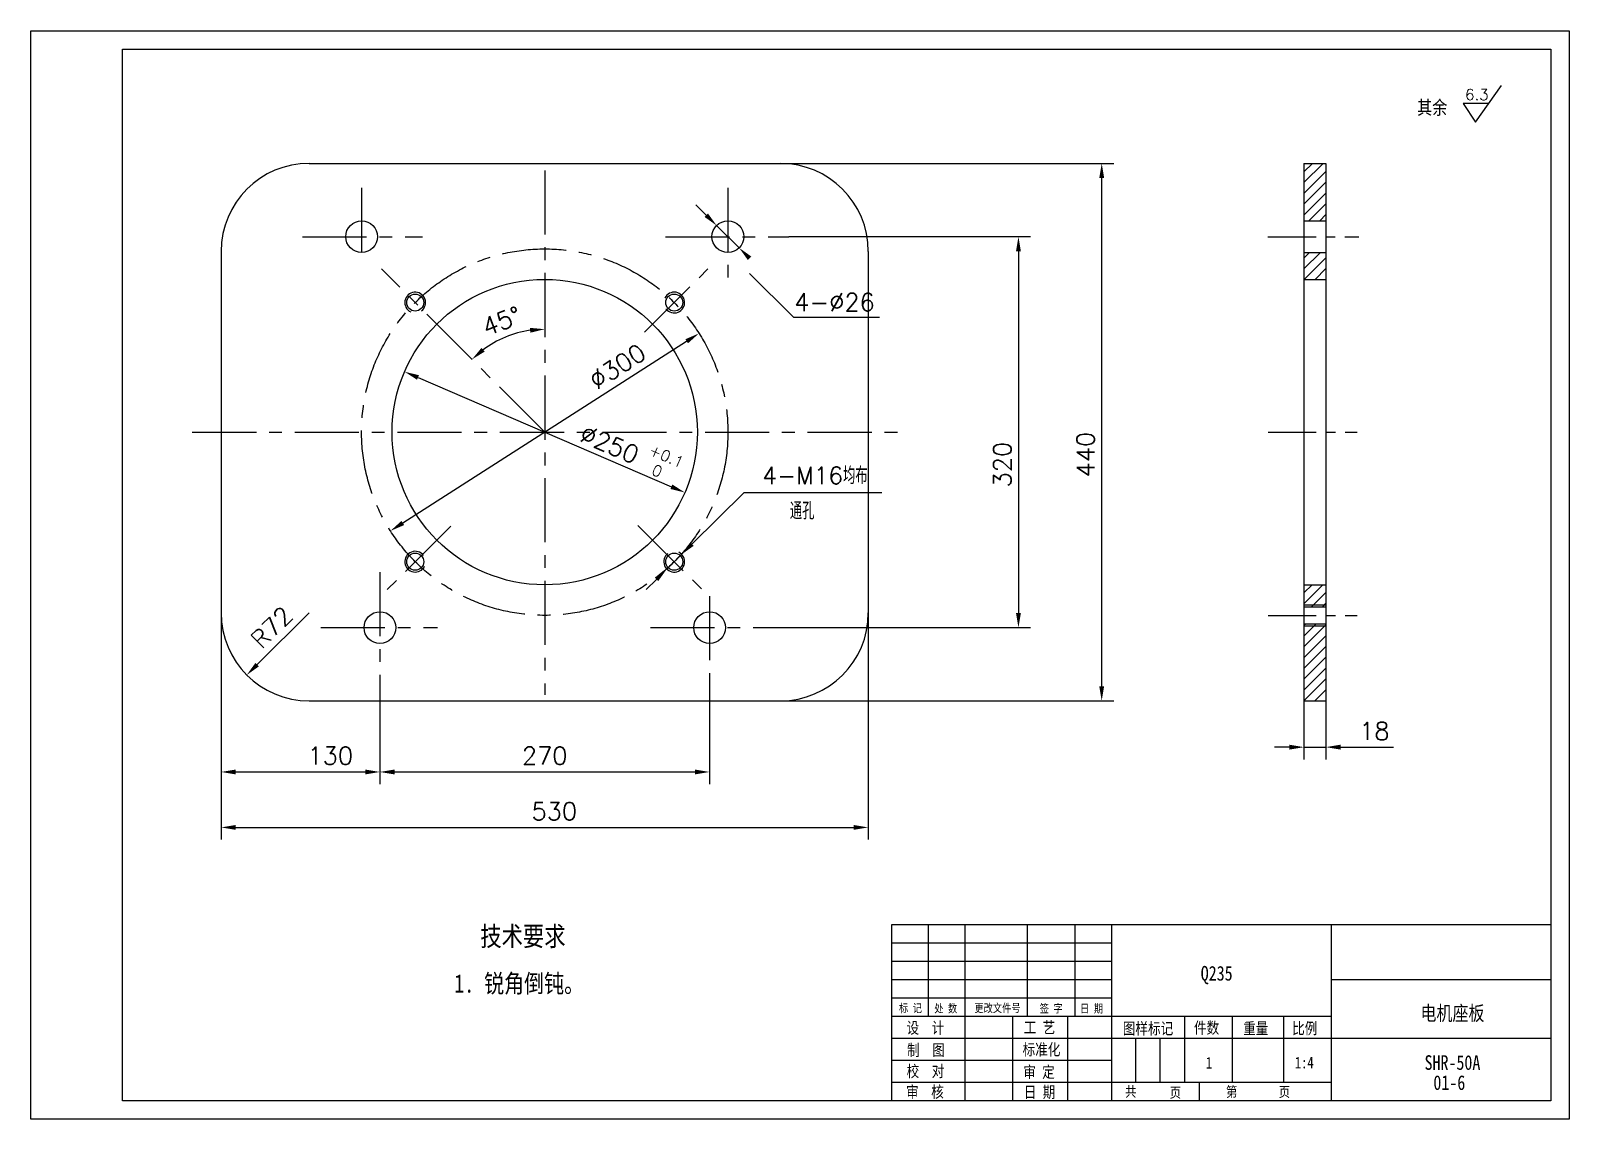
# Model space of a CAD drawing. Extents: x 220 to 1480, y 178 to 1069.
import ezdxf

# ---------------------------------------------------------------- set-up
doc = ezdxf.new("R2010")
doc.units = 0
doc.header["$LTSCALE"] = 10.5
doc.header["$MEASUREMENT"] = 0
doc.linetypes.add('CENTER', pattern=[2, 1.25, -0.25, 0.25, -0.25])
doc.layers.get('0').update_dxf_attribs({"color": 2, "linetype": 'CONTINUOUS'})
doc.layers.get('DEFPOINTS').update_dxf_attribs({"linetype": 'CONTINUOUS'})
for name, color, linetype in [('LINE_THIN', 2, 'CONTINUOUS'), ('PART', 3, 'CONTINUOUS'), ('SMPEN_THICK', 7, 'CONTINUOUS')]:
    doc.layers.add(name, color=color, linetype=linetype)
doc.styles.add('HZDX', font='', dxfattribs={"width": 0.8, "height": 0.5})
doc.styles.get("Standard").update_dxf_attribs({"font": 'txt.shx', "height": 14.5, "bigfont": 'gbcbig.shx'})
doc.styles.get('HZDX').set_extended_font_data('SimSun')
doc.dimstyles.new('HZDX', dxfattribs={"dimscale": 0, "dimtxt": 5, "dimasz": 3.5, "dimexe": 5.25, "dimexo": 0, "dimgap": 1.5, "dimtad": 1, "dimdec": 4, "dimdsep": 46, "dimtxsty": 'HZDX', "dimcen": 0.09, "dimclrd": 2, "dimclre": 2, "dimclrt": 2, "dimadec": 0, "dimazin": 0, "dimtol": 1, "dimtp": 0.2, "dimtfac": 0.66667, "dimtdec": 4, "dimtmove": 0, "dimatfit": 1, "dimfxl": 1, "dimtvp": 5, "dimtolj": 1, "dimarcsym": 0})

# ---------------------------------------------------------------- blocks, each defined once
blk = doc.blocks.new('*D1')
at = {"layer": 'DEFPOINTS', "color": 0, "transparency": 16777216}
for p in [(375.9, 592.3), (905.9, 592.3), (905.9, 416.7)]:
    blk.add_point(p, dxfattribs=at)
at = {"layer": 'SMPEN_THICK', "color": 2, "lineweight": -2, "transparency": 16777216}
for p, q in [((375.9, 592.3), (375.9, 406.7)), ((905.9, 592.3), (905.9, 406.7)), ((387.9, 416.7), (893.9, 416.7))]:
    blk.add_line(p, q, dxfattribs=at)
at = {"layer": 'SMPEN_THICK', "color": 2, "transparency": 16777216}
for points in [[(387.9, 418.7), (387.9, 414.7), (375.9, 416.7)], [(893.9, 418.7), (893.9, 414.7), (905.9, 416.7)]]:
    blk.add_solid(points, dxfattribs=at)
at = {"layer": 'SMPEN_THICK', "color": 2, "transparency": 16777216, "insert": (648.8, 429.9), "char_height": 14.5, "attachment_point": 5}
blk.add_mtext('\\A1;530', dxfattribs=at)
blk = doc.blocks.new('*D2')
at = {"layer": 'DEFPOINTS', "color": 0, "transparency": 16777216}
for p in [(375.9, 579.8), (505.9, 540.3), (505.9, 462.1)]:
    blk.add_point(p, dxfattribs=at)
at = {"layer": 'SMPEN_THICK', "color": 2, "lineweight": -2, "transparency": 16777216}
for p, q in [((375.9, 579.8), (375.9, 452.1)), ((505.9, 540.3), (505.9, 452.1)), ((387.9, 462.1), (493.9, 462.1))]:
    blk.add_line(p, q, dxfattribs=at)
at = {"layer": 'SMPEN_THICK', "color": 2, "transparency": 16777216}
for points in [[(387.9, 464.1), (387.9, 460.1), (375.9, 462.1)], [(493.9, 464.1), (493.9, 460.1), (505.9, 462.1)]]:
    blk.add_solid(points, dxfattribs=at)
at = {"layer": 'SMPEN_THICK', "color": 2, "transparency": 16777216, "insert": (465.3, 475.4), "char_height": 14.5, "attachment_point": 5}
blk.add_mtext('\\A1;130', dxfattribs=at)
blk = doc.blocks.new('*D3')
at = {"layer": 'DEFPOINTS', "color": 0, "transparency": 16777216}
for p in [(505.9, 540.3), (775.9, 540.3), (775.9, 462.1)]:
    blk.add_point(p, dxfattribs=at)
at = {"layer": 'SMPEN_THICK', "color": 2, "lineweight": -2, "transparency": 16777216}
for p, q in [((775.9, 540.3), (775.9, 452.1)), ((517.9, 462.1), (763.9, 462.1))]:
    blk.add_line(p, q, dxfattribs=at)
at = {"layer": 'SMPEN_THICK', "color": 2, "transparency": 16777216}
for points in [[(517.9, 464.1), (517.9, 460.1), (505.9, 462.1)], [(763.9, 464.1), (763.9, 460.1), (775.9, 462.1)]]:
    blk.add_solid(points, dxfattribs=at)
at = {"layer": 'SMPEN_THICK', "color": 2, "transparency": 16777216, "insert": (640.9, 475.4), "char_height": 14.5, "attachment_point": 5}
blk.add_mtext('\\A1;270', dxfattribs=at)
blk = doc.blocks.new('*D4')
at = {"layer": 'DEFPOINTS', "color": 0, "transparency": 16777216}
for p in [(833.9, 960.3), (1097.1, 960.3), (833.9, 520.3)]:
    blk.add_point(p, dxfattribs=at)
at = {"layer": 'SMPEN_THICK', "color": 2, "lineweight": -2, "transparency": 16777216}
for p, q in [((833.9, 960.3), (1107.1, 960.3)), ((1097.1, 532.3), (1097.1, 948.3)), ((833.9, 520.3), (1107.1, 520.3))]:
    blk.add_line(p, q, dxfattribs=at)
at = {"layer": 'SMPEN_THICK', "color": 2, "transparency": 16777216}
for points in [[(1095.1, 948.3), (1099.1, 948.3), (1097.1, 960.3)], [(1095.1, 532.3), (1099.1, 532.3), (1097.1, 520.3)]]:
    blk.add_solid(points, dxfattribs=at)
at = {"layer": 'SMPEN_THICK', "color": 2, "transparency": 16777216, "insert": (1083.9, 721.9), "char_height": 14.5, "attachment_point": 5, "rotation": 90}
blk.add_mtext('\\A1;440', dxfattribs=at)
blk = doc.blocks.new('*D5')
at = {"layer": 'DEFPOINTS', "color": 0, "transparency": 16777216}
for p in [(840.9, 900.3), (820.8, 580.3), (1028.9, 580.3)]:
    blk.add_point(p, dxfattribs=at)
at = {"layer": 'SMPEN_THICK', "color": 2, "lineweight": -2, "transparency": 16777216}
for p, q in [((840.9, 900.3), (1038.9, 900.3)), ((1028.9, 888.3), (1028.9, 592.3)), ((820.8, 580.3), (1038.9, 580.3))]:
    blk.add_line(p, q, dxfattribs=at)
at = {"layer": 'SMPEN_THICK', "color": 2, "transparency": 16777216}
for points in [[(1026.9, 888.3), (1030.9, 888.3), (1028.9, 900.3)], [(1026.9, 592.3), (1030.9, 592.3), (1028.9, 580.3)]]:
    blk.add_solid(points, dxfattribs=at)
at = {"layer": 'SMPEN_THICK', "color": 2, "transparency": 16777216, "insert": (1015.7, 713.7), "char_height": 14.5, "attachment_point": 5, "rotation": 90}
blk.add_mtext('\\A1;320', dxfattribs=at)
blk = doc.blocks.new('*D6')
at = {"color": 2, "linetype": 'ByBlock', "transparency": 16777216}
blk.add_line((552, 665.9), (784.4, 814.7), dxfattribs=at)
for points in [[(783.4, 816.3), (785.5, 813), (794.5, 821.1)], [(550.9, 667.6), (553, 664.2), (541.8, 659.4)]]:
    blk.add_solid(points, dxfattribs=at)
at = {"layer": 'DEFPOINTS', "color": 0, "linetype": 'ByBlock', "transparency": 16777216}
for p in [(794.5, 821.1), (541.8, 659.4)]:
    blk.add_point(p, dxfattribs=at)
at = {"color": 2, "linetype": 'ByBlock', "transparency": 16777216, "insert": (727.7, 794.1), "char_height": 14.5, "attachment_point": 5, "rotation": 32.6148}
blk.add_mtext('\\A1;∅300', dxfattribs=at)
blk = doc.blocks.new('*D7')
at = {"layer": 'DEFPOINTS', "color": 0, "transparency": 16777216}
for p in [(1262.7, 520.3), (1280.7, 520.3), (1280.7, 482.4)]:
    blk.add_point(p, dxfattribs=at)
at = {"layer": 'SMPEN_THICK', "color": 2, "lineweight": -2, "transparency": 16777216}
for p, q in [((1262.7, 520.3), (1262.7, 472.4)), ((1280.7, 520.3), (1280.7, 472.4)), ((1250.7, 482.4), (1238.7, 482.4)), ((1262.7, 482.4), (1280.7, 482.4)), ((1292.7, 482.4), (1336.1, 482.4))]:
    blk.add_line(p, q, dxfattribs=at)
at = {"layer": 'SMPEN_THICK', "color": 2, "transparency": 16777216}
for points in [[(1250.7, 484.4), (1250.7, 480.4), (1262.7, 482.4)], [(1292.7, 484.4), (1292.7, 480.4), (1280.7, 482.4)]]:
    blk.add_solid(points, dxfattribs=at)
at = {"layer": 'SMPEN_THICK', "color": 2, "transparency": 16777216, "insert": (1320.4, 495.6), "char_height": 14.5, "attachment_point": 5}
blk.add_mtext('\\A1;18', dxfattribs=at)
blk = doc.blocks.new('*D8')
at = {"layer": 'DEFPOINTS', "color": 0, "transparency": 16777216}
for p in [(447.9, 592.3), (396.9, 541.5)]:
    blk.add_point(p, dxfattribs=at)
at = {"layer": 'SMPEN_THICK', "color": 2, "lineweight": -2, "transparency": 16777216}
blk.add_line((447.9, 592.3), (405.4, 550), dxfattribs=at)
at = {"layer": 'SMPEN_THICK', "color": 2, "transparency": 16777216}
blk.add_solid([(404, 551.4), (406.8, 548.5), (396.9, 541.5)], dxfattribs=at)
at = {"layer": 'SMPEN_THICK', "color": 2, "transparency": 16777216, "insert": (417.3, 580.5), "char_height": 14.5, "attachment_point": 5, "rotation": 44.8533}
blk.add_mtext('\\A1;R72', dxfattribs=at)

msp = doc.modelspace()

# ---------------------------------------------------------------- hatches: boundary and pattern name
at = {"layer": 'SMPEN_THICK'}
h = msp.add_hatch(dxfattribs=at)
h.set_pattern_fill('ANSI31', color=256, scale=50, style=0)
h.paths.add_polyline_path([(1280.73154, 960.28339), (1262.73154, 960.28339), (1262.73154, 913.28339), (1280.73154, 913.28339)])
h.paths.add_polyline_path([(1280.73154, 887.28339), (1262.73154, 887.28339), (1262.73154, 865.28339), (1280.73154, 865.28339)])
h.paths.add_polyline_path([(1280.73154, 615.28339), (1262.73154, 615.28339), (1262.73154, 598.78339), (1280.73154, 598.78339)])
h.paths.add_polyline_path([(1280.73154, 581.78339), (1262.73154, 581.78339), (1262.73154, 520.28339), (1280.73154, 520.28339)])
h.paths.add_polyline_path([(1280.73154, 598.78339), (1262.73154, 598.78339), (1262.73154, 597.28339), (1280.73154, 597.28339)])
h.paths.add_polyline_path([(1280.73154, 583.28339), (1262.73154, 583.28339), (1262.73154, 581.78339), (1280.73154, 581.78339)])

# ---------------------------------------------------------------- linework, layer by layer
at = {"color": 2, "linetype": 'ByBlock'}
for p, q in [((773.1858, 917.90322), (764.67285, 926.36074)), ((781.69876, 909.4457), (800.14349, 891.12108)), ((808.65644, 870.16356), (844.5417, 834.51199)), ((537.14407, 784.99718), (744.69818, 695.5696)), ((761.53747, 648.65821), (804.16027, 690.96027)), ((740.95408, 628.22971), (753.0202, 640.20504)), ((732.43681, 619.77653), (723.91954, 611.32336))]:
    msp.add_line(p, q, dxfattribs=at)
msp.add_arc((640.92112, 740.28339), 84.23589, 98.16910785, 126.83089215, dxfattribs=at)
for points in [[(774.59539, 919.32205), (771.77622, 916.4844), (781.69876, 909.4457)], [(810.06603, 884.08239), (807.24686, 881.24474), (800.14349, 891.12108)], [(628.80915, 825.65946), (629.09406, 821.66962), (640.92112, 824.51928)], [(591.73537, 806.19514), (589.11559, 809.21785), (581.35735, 799.84716)], [(537.93546, 786.83394), (536.35267, 783.16042), (526.12349, 789.74555)], [(745.48957, 697.40637), (743.90678, 693.73284), (755.71875, 690.82124)], [(760.12861, 650.07776), (762.94633, 647.23867), (753.0202, 640.20504)], [(731.02795, 621.19608), (733.84567, 618.35699), (740.95408, 628.22971)]]:
    msp.add_solid(points, dxfattribs=at)
at = {"layer": 'DEFPOINTS', "color": 0, "linetype": 'ByBlock'}
for p in [(640.92112, 954.57788), (781.69876, 909.4457), (800.14349, 891.12108), (598.80318, 813.23381), (526.12349, 789.74555), (640.92112, 740.28339), (755.71875, 690.82124), (753.0202, 640.20504), (740.95408, 628.22971), (640.92112, 525.13189)]:
    msp.add_point(p, dxfattribs=at)
at = {"layer": 'LINE_THIN', "linetype": 'Continuous'}
for p, q in [((219.99438, 177.82796), (219.99438, 1068.82795)), ((219.99438, 1068.82795), (1479.99437, 1068.82795)), ((1479.99437, 1068.82795), (1479.99437, 177.82796)), ((1479.99437, 177.82796), (219.99438, 177.82796))]:
    msp.add_line(p, q, dxfattribs=at)
at = {"layer": 'PART', "linetype": 'Continuous'}
for p, q in [((294.99438, 192.82796), (294.99438, 1053.82795)), ((294.99438, 1053.82795), (1464.99437, 1053.82795)), ((1464.99437, 1053.82795), (1464.99437, 192.82796)), ((924.99437, 336.82796), (924.99437, 192.82796)), ((1464.99437, 336.82796), (924.99437, 336.82796)), ((954.99437, 336.82796), (954.99437, 261.82796)), ((984.99437, 336.82796), (984.99437, 192.82796)), ((1035.99437, 336.82796), (1035.99437, 261.82796)), ((1074.99437, 336.82796), (1074.99437, 261.82796)), ((1104.99437, 336.82796), (1104.99437, 192.82796)), ((1284.99437, 336.82796), (1284.99437, 192.82796)), ((1464.99437, 291.82796), (1284.99437, 291.82796)), ((1023.99437, 261.82796), (1023.99437, 192.82796)), ((1068.99437, 261.82796), (1068.99437, 192.82796)), ((1164.99437, 261.82796), (1164.99437, 207.82796)), ((1203.99437, 261.82796), (1203.99437, 207.82796)), ((1245.99437, 261.82796), (1245.99437, 207.82796)), ((1124.79437, 243.82796), (1124.79437, 207.82796)), ((1144.59437, 243.82796), (1144.59437, 207.82796)), ((1464.99437, 243.82796), (1284.99437, 243.82796)), ((1176.99437, 207.82796), (1176.99437, 192.82796)), ((1464.99437, 192.82796), (294.99438, 192.82796))]:
    msp.add_line(p, q, dxfattribs=at)
at = {"layer": 'SMPEN_THICK'}
for p, q in [((1403.33503, 994.11202), (1424.60871, 1024.0293)), ((1414.14201, 1009.30994), (1393.11454, 1009.30994)), ((1393.11454, 1009.30994), (1403.33503, 994.11202)), ((844.5417, 834.51199), (915.17075, 834.51199)), ((804.16027, 690.96027), (917.11751, 690.96027)), ((1104.99437, 321.82796), (924.99437, 321.82796)), ((1104.99437, 306.82796), (924.99437, 306.82796)), ((1104.99437, 291.82796), (924.99437, 291.82796)), ((1104.99437, 276.82796), (924.99437, 276.82796)), ((1284.99437, 261.82796), (924.99437, 261.82796)), ((1284.99437, 243.82796), (924.99437, 243.82796)), ((1104.99437, 225.82796), (924.99437, 225.82796)), ((1284.99437, 207.82796), (924.99437, 207.82796))]:
    msp.add_line(p, q, dxfattribs=at)
at = {"layer": 'SMPEN_THICK', "color": 4}
for p, q in [((447.92112, 960.28339), (833.92112, 960.28339)), ((1262.73154, 960.28339), (1262.73154, 520.28339)), ((1262.73154, 960.28339), (1280.73154, 960.28339)), ((1280.73154, 960.28339), (1280.73154, 520.28339)), ((1262.73154, 913.28339), (1280.73154, 913.28339)), ((375.92112, 888.28339), (375.92112, 592.28339)), ((905.92112, 888.28339), (905.92112, 592.28339)), ((1262.73154, 887.28339), (1280.73154, 887.28339)), ((1262.73154, 865.28339), (1280.73154, 865.28339)), ((1262.73154, 615.28339), (1280.73154, 615.28339)), ((1262.73154, 597.28339), (1280.73154, 597.28339)), ((1262.73154, 583.28339), (1280.73154, 583.28339)), ((447.92112, 520.28339), (833.92112, 520.28339)), ((1262.73154, 520.28339), (1280.73154, 520.28339))]:
    msp.add_line(p, q, dxfattribs=at)
at = {"layer": 'SMPEN_THICK', "linetype": 'CENTER', "ltscale": 4}
for p, q in [((640.92112, 954.57788), (640.92112, 525.13189)), ((490.92112, 940.28339), (490.92112, 878.54068)), ((790.92112, 940.28339), (790.92112, 861.8101)), ((442.58348, 900.28339), (540.76293, 900.28339)), ((739.84905, 900.28339), (840.9407, 900.28339)), ((640.92112, 740.28339), (507.34354, 873.86097)), ((722.73566, 822.09793), (774.4987, 873.86097)), ((352.23757, 740.28339), (939.38885, 740.28339)), ((563.95126, 663.31353), (507.34354, 606.70581)), ((717.27744, 663.92708), (774.4987, 606.70581)), ((505.92112, 625.63801), (505.92112, 540.28339)), ((775.92112, 606.00652), (775.92112, 540.28339)), ((457.58348, 580.28339), (553.03573, 580.28339)), ((727.57626, 580.28339), (820.82644, 580.28339))]:
    msp.add_line(p, q, dxfattribs=at)
at = {"layer": 'SMPEN_THICK', "linetype": 'CENTER', "ltscale": 3}
for p, q in [((1233.25868, 900.28339), (1307.61536, 900.28339)), ((1233.47352, 740.28339), (1306.25085, 740.28339)), ((1233.47352, 590.28339), (1306.25085, 590.28339))]:
    msp.add_line(p, q, dxfattribs=at)
at = {"layer": 'SMPEN_THICK', "color": 3, "linetype": 'CENTER', "ltscale": 4}
for p, q in [((1262.73154, 598.78339), (1280.73154, 598.78339)), ((1262.73154, 581.78339), (1280.73154, 581.78339))]:
    msp.add_line(p, q, dxfattribs=at)
at = {"layer": 'SMPEN_THICK', "color": 4}
for centre, radius in [((490.92112, 900.28339), 13), ((790.92112, 900.28339), 13), ((640.92112, 740.28339), 125), ((534.85511, 846.34941), 7), ((746.98714, 846.34941), 7), ((534.85511, 634.21737), 7), ((746.98714, 634.21737), 7), ((505.92112, 580.28339), 13), ((775.92112, 580.28339), 13)]:
    msp.add_circle(centre, radius, dxfattribs=at)
at = {"layer": 'SMPEN_THICK', "linetype": 'CENTER', "ltscale": 4}
msp.add_circle((640.92112, 740.28339), 150, dxfattribs=at)
at = {"layer": 'SMPEN_THICK', "color": 4}
for centre, start, end in [((447.92112, 888.28339), 90, 180), ((833.92112, 888.28339), 0, 90), ((447.92112, 592.28339), 180, 270), ((833.92112, 592.28339), 270, 0)]:
    msp.add_arc(centre, 72, start, end, dxfattribs=at)
at = {"layer": 'SMPEN_THICK'}
for centre, start, end in [((534.85511, 846.34941), 307.09128082, 244.41573), ((746.98714, 846.34941), 217.09128082, 154.41573), ((534.85511, 634.21737), 37.09128082, 334.41573), ((746.98714, 634.21737), 127.09128082, 64.41573)]:
    msp.add_arc(centre, 8.5, start, end, dxfattribs=at)

# ---------------------------------------------------------------- texts
at = {"color": 2, "linetype": 'ByBlock', "attachment_point": 5}
for s, insert, char_height in [('6.3', (1404.35056, 1016.56237), 9), ('4-∅26', (878.27601, 846.66043), 14.5), ('4-M16均布', (862.29598, 704.72943), 14), ('通孔', (851.77299, 675.80805), 14)]:
    msp.add_mtext(s, dxfattribs=dict(at, insert=insert, char_height=char_height))
at = {"color": 2, "linetype": 'ByBlock', "insert": (605.74743, 831.20264), "char_height": 14.5, "attachment_point": 5, "rotation": 21}
msp.add_mtext('45%%d', dxfattribs=at)
at = {"layer": 'SMPEN_THICK', "style": 'HZDX', "width": 0.8}
for s, height, p in [('其余', 11.25, (1355.47992, 1000.3458)), ('技术要求', 16, (588.17268, 319.61767)), ('Q235', 12, (1178.18998, 291.30468)), ('1. 锐角倒钝。', 15, (566.81715, 281.45897)), ('标 记', 6.75, (931.08171, 265.35194)), ('处 数', 6.75, (959.98211, 265.13577)), ('更改文件号', 6.75, (992.832, 265.38122)), ('签 字', 6.75, (1046.3469, 265.11274)), ('日 期', 6.75, (1079.41844, 265.04935)), ('电机座板', 12, (1358.18153, 258.59797)), ('设  计', 9.45, (937.23865, 247.92977)), ('工 艺', 9.45, (1033.31524, 248.20995)), ('图样标记', 9.45, (1114.40612, 247.36966)), ('件数', 9.45, (1172.684, 247.92525)), ('重量', 9.45, (1212.9641, 247.43129)), ('比例', 9.45, (1253.07756, 247.49291)), ('制  图', 9.45, (937.682, 229.66844)), ('标准化', 9.45, (1032.32685, 230.17218)), ('1', 9.45, (1182.41425, 219.30959)), ('1:4', 9.45, (1255.25506, 219.45525)), ('SHR-50A', 12, (1361.50295, 218.22498)), ('校  对', 9.45, (937.34242, 212.42954)), ('审 定', 9.45, (1032.8827, 211.76221)), ('审  核', 9.45, (936.84823, 195.49556)), ('日 期', 9.45, (1033.33607, 195.3322)), ('共', 8.505, (1116.27967, 196.21845)), ('页', 8.505, (1152.8035, 195.3993)), ('第', 8.505, (1198.88811, 196.01708)), ('页', 8.505, (1242.09613, 196.01708)), ('01-6', 12, (1368.738, 201.79124))]:
    msp.add_text(s, height=height, dxfattribs=at).set_placement(p)
at = {"layer": 'SMPEN_THICK', "color": 2}
for s, height, p in [('∅250', 14.5, (668.38197, 733.55582)), ('+0.1', 9, (725.31972, 722.31601)), ('0', 9, (727.71857, 705.96875))]:
    msp.add_text(s, height=height, rotation=336.6905345, dxfattribs=at).set_placement(p)

# ---------------------------------------------------------------- dimensions: what is measured, and where the dimension line sits
at = {"layer": 'SMPEN_THICK'}
for base, p1, p2, picture, middle in [((1097.11317, 960.28339), (833.92112, 520.28339), (833.92112, 960.28339), '*D4', (1097.11317, 721.91908)), ((1028.933, 580.28339), (840.9407, 900.28339), (820.82644, 580.28339), '*D5', (1028.933, 713.74222))]:
    dim = msp.add_linear_dim(base=base, p1=p1, p2=p2, angle=90, dimstyle='HZDX', override={"dimscale": 4, "dimtxt": 3, "dimasz": 3, "dimexe": 2.5, "dimtxsty": 'Standard', "dimtol": 0, "dimatfit": 2}, dxfattribs=at)
    dim.commit()
    dim.dimension.update_dxf_attribs({"geometry": picture, "text_midpoint": middle, "dimtype": 160})
dim = msp.add_diameter_dim_2p(p1=(514.57411, 659.43519), p2=(767.26814, 821.1316), dimstyle='HZDX', override={"dimscale": 4, "dimtxt": 3, "dimasz": 3, "dimexe": 2.5, "dimtxsty": 'Standard', "dimtol": 0, "dimatfit": 2}, dxfattribs=at)
dim.commit()
dim.dimension.update_dxf_attribs({"geometry": '*D6', "text_midpoint": (707.54692, 782.91658), "dimtype": 163, "insert": (-27.27207, 0)})
for base, p1, p2, picture, middle in [((905.92112, 416.66612), (375.92112, 592.28339), (905.92112, 592.28339), '*D1', (648.80271, 416.66612)), ((505.92112, 462.10073), (375.92112, 579.78339), (505.92112, 540.28339), '*D2', (465.31141, 462.10073)), ((1280.73154, 482.36179), (1262.73154, 520.28339), (1280.73154, 520.28339), '*D7', (1320.39821, 482.36179))]:
    dim = msp.add_linear_dim(base=base, p1=p1, p2=p2, dimstyle='HZDX', override={"dimscale": 4, "dimtxt": 3, "dimasz": 3, "dimexe": 2.5, "dimtxsty": 'Standard', "dimtol": 0, "dimatfit": 2}, dxfattribs=at)
    dim.commit()
    dim.dimension.update_dxf_attribs({"geometry": picture, "text_midpoint": middle, "dimtype": 160})
dim = msp.add_radius_dim(center=(447.92112, 592.28339), mpoint=(396.87926, 541.50221), dimstyle='HZDX', override={"dimscale": 4, "dimtxt": 3, "dimasz": 3, "dimexe": 2.5, "dimtxsty": 'Standard', "dimtol": 0, "dimatfit": 2}, dxfattribs=at)
dim.commit()
dim.dimension.update_dxf_attribs({"geometry": '*D8', "text_midpoint": (426.65368, 571.12457), "dimtype": 164})
dim = msp.add_linear_dim(base=(775.92112, 462.10073), p1=(505.92112, 540.28339), p2=(775.92112, 540.28339), dimstyle='HZDX', override={"dimscale": 4, "dimtxt": 3, "dimasz": 3, "dimexe": 2.5, "dimtxsty": 'Standard', "dimse1": 1, "dimtol": 0, "dimtmove": 1, "dimatfit": 3}, dxfattribs=at)
dim.commit()
dim.dimension.update_dxf_attribs({"geometry": '*D3', "text_midpoint": (640.92112, 475.35073)})

doc.saveas('drawing.dxf')
